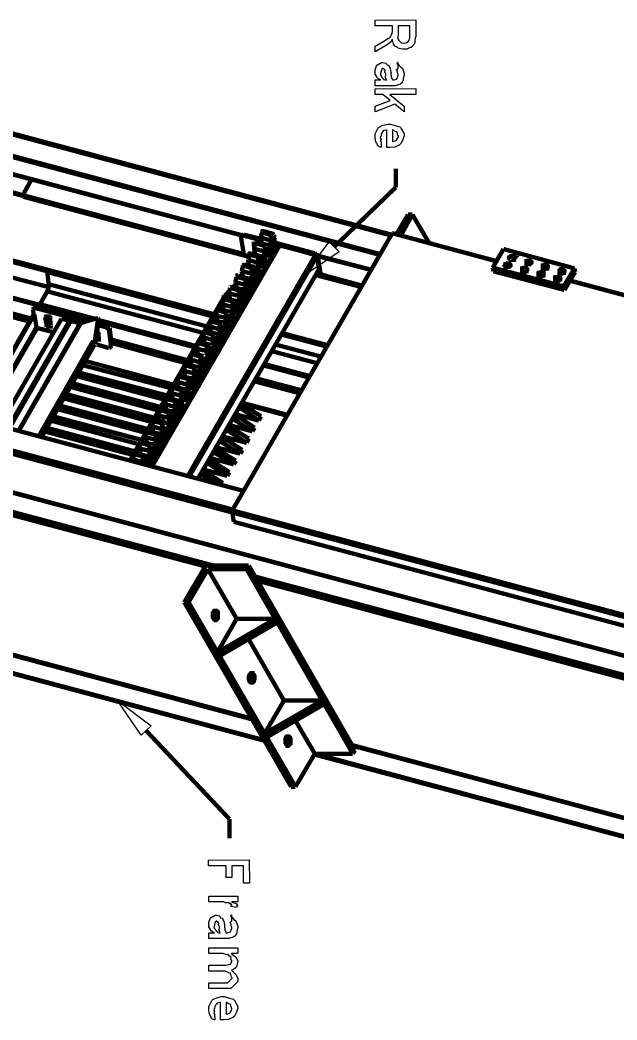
# Model space of a CAD drawing. Extents: x 0.1 to 11.6, y 0.3 to 16.2.
# Drawn here: x 3.047 to 4.434, y 6.153 to 8.475 of the extents above; entities that cross this region are included whole.
import ezdxf

# ---------------------------------------------------------------- set-up
doc = ezdxf.new("R2010")
doc.units = 0
doc.header["$MEASUREMENT"] = 0

msp = doc.modelspace()

# ---------------------------------------------------------------- linework, layer by layer
at = {"color": 0}
for points in [[(3.87164, 8.47478), (3.96604, 8.47499), (3.96604, 8.43636), (3.96511, 8.43429), (3.96408, 8.42654), (3.96386, 8.42106), (3.96343, 8.42008), (3.96229, 8.419), (3.95518, 8.41151), (3.9541, 8.41097), (3.95199, 8.41), (3.94536, 8.40761), (3.94081, 8.4075), (3.93935, 8.4075), (3.93653, 8.40728), (3.92796, 8.40847), (3.92253, 8.412), (3.92133, 8.41292), (3.91943, 8.41319), (3.91439, 8.41906), (3.91233, 8.42817), (3.912, 8.43007), (3.91097, 8.42893), (3.90836, 8.42503), (3.9081, 8.42383), (3.90788, 8.42356), (3.90642, 8.42242), (3.89735, 8.41542), (3.89615, 8.41465), (3.87185, 8.40076), (3.87185, 8.41401), (3.89031, 8.42486), (3.89117, 8.42513), (3.90153, 8.43197), (3.90224, 8.43246), (3.9024, 8.43229), (3.9056, 8.43371), (3.90821, 8.43767), (3.90853, 8.4381), (3.90853, 8.4381), (3.90918, 8.43983), (3.9114, 8.44249), (3.91157, 8.44288), (3.91146, 8.44282), (3.91032, 8.44401), (3.912, 8.44775), (3.912, 8.44894), (3.912, 8.46132), (3.87164, 8.46132), (3.87164, 8.47478)], [(3.92546, 8.46132), (3.92546, 8.43832), (3.92458, 8.4369), (3.92432, 8.43132), (3.92686, 8.42822), (3.92719, 8.42768), (3.92746, 8.42637), (3.93164, 8.42296), (3.93218, 8.42269), (3.93229, 8.4221), (3.93756, 8.42096), (3.93935, 8.42096), (3.93935, 8.42096), (3.94319, 8.42165), (3.94829, 8.42404), (3.94889, 8.42464), (3.94883, 8.42475), (3.95063, 8.4285), (3.95258, 8.43408), (3.95258, 8.43593), (3.95258, 8.46153), (3.92546, 8.46132)], [(3.88525, 8.33589), (3.88308, 8.33637), (3.87722, 8.34006), (3.87532, 8.34435), (3.87483, 8.34521), (3.87424, 8.34521), (3.87218, 8.34924), (3.87181, 8.35454), (3.87181, 8.35628), (3.87181, 8.35997), (3.87592, 8.37017), (3.87679, 8.37104), (3.87717, 8.37115), (3.88644, 8.37625), (3.8896, 8.37625), (3.88997, 8.37625), (3.89697, 8.37463), (3.89762, 8.37429), (3.8974, 8.37358), (3.89958, 8.37056), (3.90332, 8.36985), (3.90369, 8.36931), (3.90369, 8.36817), (3.90696, 8.36279), (3.90717, 8.36214), (3.90663, 8.36165), (3.90853, 8.35422), (3.90869, 8.35325), (3.90815, 8.35086), (3.90913, 8.34244), (3.91183, 8.33686), (3.91217, 8.33589), (3.91217, 8.33589), (3.91396, 8.33589), (3.91456, 8.33589), (3.91536, 8.33578), (3.92215, 8.33789), (3.92258, 8.33826), (3.92231, 8.33854), (3.92562, 8.34619), (3.92562, 8.34868), (3.92458, 8.34972), (3.92307, 8.35775), (3.92258, 8.35824), (3.92225, 8.35818), (3.92074, 8.35964), (3.92464, 8.36257), (3.92562, 8.36279), (3.92562, 8.37625), (3.92475, 8.37614), (3.92236, 8.37429), (3.92617, 8.37201), (3.92714, 8.37147), (3.92697, 8.37028), (3.93056, 8.36621), (3.93549, 8.36296), (3.93604, 8.36193), (3.93582, 8.36094), (3.93929, 8.35081), (3.93929, 8.34739), (3.93842, 8.34526), (3.93707, 8.33826), (3.9369, 8.33479), (3.93647, 8.33393), (3.93549, 8.33236), (3.93229, 8.32775), (3.93033, 8.32671), (3.92974, 8.32633), (3.92887, 8.32542), (3.92074, 8.32303), (3.91976, 8.32286), (3.91862, 8.32254), (3.91276, 8.32221), (3.91086, 8.32221), (3.90001, 8.32221), (3.89811, 8.32204), (3.88683, 8.32221), (3.88308, 8.32221), (3.88113, 8.32204), (3.87429, 8.32221), (3.87201, 8.32221), (3.87181, 8.33589), (3.87272, 8.33578), (3.88211, 8.33589), (3.88525, 8.33589)], [(3.89871, 8.33589), (3.89757, 8.33649), (3.89594, 8.34169), (3.89686, 8.34879), (3.89675, 8.35042), (3.89589, 8.35101), (3.89469, 8.35476), (3.89556, 8.35769), (3.89546, 8.35801), (3.89513, 8.35786), (3.89339, 8.35878), (3.89372, 8.36128), (3.8935, 8.36149), (3.89312, 8.36111), (3.89111, 8.36085), (3.89079, 8.36279), (3.89068, 8.36279), (3.88986, 8.36274), (3.88704, 8.36063), (3.88678, 8.36019), (3.88639, 8.35878), (3.88525, 8.35385), (3.88525, 8.35215), (3.88444, 8.35135), (3.884, 8.34694), (3.88688, 8.34392), (3.88721, 8.34326), (3.88743, 8.34185), (3.89117, 8.33751), (3.89154, 8.33718), (3.89154, 8.33718), (3.89546, 8.33589), (3.89675, 8.33589), (3.89871, 8.33589)], [(3.8719, 8.31549), (3.96631, 8.31569), (3.96631, 8.30225), (3.90576, 8.30203), (3.9394, 8.27513), (3.9394, 8.26189), (3.91769, 8.27924), (3.8719, 8.26167), (3.8719, 8.2749), (3.90642, 8.28814), (3.88971, 8.30203), (3.8719, 8.30203), (3.8719, 8.31549)], [(3.88547, 8.19282), (3.88569, 8.17958), (3.88379, 8.17974), (3.87831, 8.18278), (3.87631, 8.18761), (3.87571, 8.18869), (3.87478, 8.18886), (3.87244, 8.19472), (3.87201, 8.20275), (3.87201, 8.2054), (3.87201, 8.2105), (3.87924, 8.22456), (3.88069, 8.22581), (3.88146, 8.22646), (3.89008, 8.23047), (3.90126, 8.23318), (3.905, 8.23318), (3.90728, 8.23318), (3.92887, 8.22706), (3.93039, 8.22581), (3.93164, 8.22396), (3.93951, 8.21056), (3.93951, 8.20606), (3.93847, 8.20404), (3.93554, 8.19526), (3.93137, 8.18804), (3.92974, 8.18674), (3.9279, 8.18468), (3.91769, 8.17985), (3.90619, 8.17914), (3.9024, 8.17914), (3.90196, 8.17899), (3.89985, 8.17914), (3.89914, 8.17914), (3.89893, 8.21972), (3.89703, 8.21961), (3.8915, 8.21838), (3.88949, 8.21604), (3.88894, 8.21539), (3.88813, 8.21397), (3.8859, 8.20958), (3.88547, 8.20649), (3.88547, 8.2054), (3.88465, 8.20486), (3.88374, 8.20122), (3.88547, 8.19868), (3.88547, 8.19781), (3.88476, 8.19715), (3.88374, 8.19412), (3.88547, 8.19314), (3.88547, 8.19282)], [(3.91238, 8.21972), (3.91238, 8.19282), (3.91238, 8.19282), (3.9159, 8.19362), (3.92074, 8.19542), (3.92128, 8.19586), (3.92139, 8.19612), (3.92583, 8.20361), (3.92583, 8.20606), (3.92481, 8.20692), (3.92275, 8.21496), (3.92215, 8.2156), (3.9209, 8.21539), (3.91678, 8.21718), (3.91336, 8.21967), (3.91238, 8.21972)], [(3.78836, 7.93668), (3.70665, 7.88167), (3.76497, 7.96001), (3.78836, 7.93668)], [(3.32835, 6.815), (3.27333, 6.89501), (3.35167, 6.83664), (3.32835, 6.815)], [(3.48497, 6.52479), (3.57937, 6.52501), (3.57958, 6.47097), (3.56614, 6.47097), (3.56592, 6.51156), (3.53879, 6.51133), (3.53879, 6.48443), (3.52533, 6.48443), (3.52533, 6.51133), (3.48497, 6.51133), (3.48497, 6.52479)], [(3.48508, 6.44114), (3.55257, 6.44135), (3.55257, 6.4279), (3.5389, 6.42768), (3.53922, 6.42725), (3.54932, 6.42426), (3.54975, 6.42399), (3.54958, 6.42339), (3.55067, 6.42101), (3.55257, 6.42068), (3.55257, 6.42051), (3.55181, 6.41971), (3.55035, 6.41644), (3.55003, 6.41476), (3.54975, 6.41444), (3.53651, 6.41683), (3.53651, 6.41683), (3.5389, 6.41992), (3.5389, 6.42096), (3.53847, 6.42085), (3.53678, 6.42165), (3.537, 6.42404), (3.53674, 6.42421), (3.53603, 6.42383), (3.53304, 6.42421), (3.53162, 6.42649), (3.53108, 6.4266), (3.52983, 6.42578), (3.52436, 6.42572), (3.51981, 6.42768), (3.51828, 6.42768), (3.48508, 6.42768), (3.48508, 6.44114)], [(3.49858, 6.35622), (3.49642, 6.35672), (3.49056, 6.3604), (3.48867, 6.36469), (3.48817, 6.36556), (3.48757, 6.36556), (3.48551, 6.36957), (3.48514, 6.37489), (3.48514, 6.37663), (3.48514, 6.38032), (3.48926, 6.39051), (3.49013, 6.39139), (3.4905, 6.3915), (3.49978, 6.3966), (3.50293, 6.3966), (3.50331, 6.3966), (3.51031, 6.39497), (3.51096, 6.39464), (3.51074, 6.39393), (3.51292, 6.3909), (3.51665, 6.39019), (3.51704, 6.38965), (3.51704, 6.38851), (3.52029, 6.38314), (3.52051, 6.38249), (3.51996, 6.382), (3.52186, 6.37457), (3.52203, 6.37358), (3.52149, 6.37121), (3.52246, 6.36279), (3.52518, 6.35721), (3.5255, 6.35622), (3.5255, 6.35622), (3.52729, 6.35622), (3.52789, 6.35622), (3.52869, 6.35612), (3.53549, 6.35824), (3.53592, 6.35861), (3.53564, 6.35889), (3.53896, 6.36654), (3.53896, 6.36903), (3.53792, 6.37007), (3.5364, 6.3781), (3.53592, 6.37858), (3.53558, 6.37853), (3.53407, 6.37999), (3.53797, 6.38292), (3.53896, 6.38314), (3.53896, 6.3966), (3.53808, 6.39649), (3.53569, 6.39464), (3.5395, 6.39236), (3.54047, 6.39182), (3.54031, 6.39063), (3.54389, 6.38656), (3.54883, 6.38331), (3.54937, 6.38226), (3.54915, 6.38129), (3.55263, 6.37115), (3.55263, 6.36774), (3.55176, 6.36561), (3.5504, 6.35861), (3.55024, 6.35514), (3.54981, 6.35428), (3.54883, 6.35271), (3.54563, 6.3481), (3.54368, 6.34706), (3.54308, 6.34668), (3.54221, 6.34576), (3.53407, 6.34337), (3.5331, 6.34321), (3.53196, 6.34289), (3.5261, 6.34256), (3.52419, 6.34256), (3.51335, 6.34256), (3.51144, 6.34239), (3.50017, 6.34256), (3.49642, 6.34256), (3.49447, 6.34239), (3.48762, 6.34256), (3.48535, 6.34256), (3.48514, 6.35622), (3.48606, 6.35612), (3.49544, 6.35622), (3.49858, 6.35622)], [(3.51204, 6.35622), (3.5109, 6.35682), (3.50928, 6.36203), (3.51019, 6.36914), (3.5101, 6.37076), (3.50922, 6.37136), (3.50803, 6.37511), (3.5089, 6.37804), (3.50879, 6.37836), (3.50846, 6.37819), (3.50672, 6.37913), (3.50706, 6.38162), (3.50683, 6.38183), (3.50646, 6.38146), (3.50444, 6.38118), (3.50412, 6.38314), (3.50401, 6.38314), (3.50319, 6.38308), (3.50037, 6.38097), (3.50011, 6.38053), (3.49972, 6.37913), (3.49858, 6.37418), (3.49858, 6.3725), (3.49778, 6.37169), (3.49735, 6.36729), (3.50022, 6.36426), (3.50054, 6.36361), (3.50076, 6.36219), (3.5045, 6.35786), (3.50489, 6.35753), (3.50489, 6.35753), (3.50879, 6.35622), (3.5101, 6.35622), (3.51204, 6.35622)], [(3.48525, 6.32101), (3.55274, 6.32124), (3.55274, 6.30778), (3.53819, 6.30757), (3.53831, 6.30697), (3.54796, 6.30035), (3.54861, 6.29953), (3.54861, 6.29818), (3.55274, 6.29058), (3.55274, 6.28803), (3.55181, 6.28624), (3.55024, 6.28022), (3.54947, 6.27669), (3.54883, 6.27588), (3.54764, 6.27436), (3.54308, 6.27051), (3.53896, 6.26947), (3.53776, 6.26915), (3.53939, 6.26747), (3.54779, 6.25939), (3.55296, 6.25092), (3.55294, 6.2481), (3.55294, 6.24311), (3.53668, 6.22661), (3.53082, 6.22661), (3.48546, 6.22661), (3.48546, 6.24007), (3.52431, 6.24007), (3.52865, 6.24007), (3.53928, 6.25092), (3.53928, 6.25157), (3.53825, 6.25267), (3.53564, 6.26193), (3.53494, 6.26264), (3.53358, 6.26243), (3.52843, 6.26449), (3.52306, 6.26699), (3.52126, 6.26699), (3.48546, 6.26699), (3.48525, 6.28065), (3.52518, 6.28065), (3.52528, 6.28054), (3.535, 6.28282), (3.5356, 6.28326), (3.53543, 6.28336), (3.53907, 6.28982), (3.53907, 6.29194), (3.53879, 6.29189), (3.53689, 6.2946), (3.53706, 6.29953), (3.53668, 6.30018), (3.53564, 6.30024), (3.53267, 6.30268), (3.53071, 6.30556), (3.52994, 6.30583), (3.52903, 6.30512), (3.52419, 6.30556), (3.51887, 6.30757), (3.51714, 6.30757), (3.48524, 6.30757), (3.48525, 6.32101)], [(3.49886, 6.16732), (3.49908, 6.15408), (3.49718, 6.15425), (3.49169, 6.15728), (3.48969, 6.16211), (3.4891, 6.16319), (3.48817, 6.16336), (3.48583, 6.16922), (3.4854, 6.17725), (3.4854, 6.1799), (3.4854, 6.185), (3.49262, 6.19906), (3.49408, 6.20031), (3.49485, 6.20096), (3.50347, 6.20497), (3.51465, 6.20768), (3.51839, 6.20768), (3.52067, 6.20768), (3.54226, 6.20156), (3.54378, 6.20031), (3.54503, 6.19846), (3.5529, 6.18506), (3.5529, 6.18056), (3.55186, 6.17854), (3.54893, 6.16976), (3.54476, 6.16254), (3.54312, 6.16124), (3.54129, 6.15918), (3.53108, 6.15435), (3.51958, 6.15365), (3.51579, 6.15365), (3.51535, 6.15349), (3.51324, 6.15365), (3.51253, 6.15365), (3.51232, 6.19422), (3.51042, 6.19412), (3.50489, 6.19287), (3.50288, 6.19054), (3.50233, 6.18989), (3.50151, 6.18847), (3.49929, 6.18408), (3.49886, 6.18099), (3.49886, 6.1799), (3.49804, 6.17936), (3.49713, 6.17572), (3.49886, 6.17318), (3.49886, 6.17231), (3.49815, 6.17165), (3.49713, 6.16862), (3.49886, 6.16764), (3.49886, 6.16732)], [(3.52576, 6.19422), (3.52576, 6.16732), (3.52576, 6.16732), (3.52929, 6.16814), (3.53413, 6.16992), (3.53467, 6.17036), (3.53478, 6.17063), (3.53922, 6.17811), (3.53922, 6.18056), (3.53819, 6.18143), (3.53614, 6.18946), (3.53554, 6.19011), (3.53429, 6.18989), (3.53017, 6.19168), (3.52675, 6.19418), (3.52576, 6.19422)]]:
    msp.add_lwpolyline(points, close=True, dxfattribs=at)
at = {"color": 0, "const_width": 0.01}
for points in [[(2.37001, 8.38499), (3.90831, 7.97499)], [(3.91, 7.97667), (2.37332, 8.38667)], [(2.34668, 8.34169), (3.88336, 7.93164)], [(2.34668, 8.33832), (3.88167, 7.93001)], [(2.43164, 8.27669), (3.56332, 7.97499)], [(2.43332, 8.27501), (3.56168, 7.97499)], [(3.91997, 8.08664), (3.91997, 8.12999)], [(2.87668, 8.11664), (3.05333, 8.06836)], [(3.05333, 8.06668), (2.87668, 8.11333)], [(3.07335, 8.10499), (3.05333, 8.06836)], [(3.77669, 7.94835), (3.91997, 8.08664)], [(3.05333, 8.06836), (3.56668, 7.93164)], [(3.05333, 8.06836), (3.05333, 8.065)], [(3.05333, 8.06836), (3.05333, 8.06668)], [(3.05333, 8.065), (3.57335, 7.92665)], [(3.92165, 7.97835), (3.94835, 8.02333)], [(3.95833, 8.02333), (3.93164, 7.97499)], [(3.94835, 8.02333), (3.95833, 8.02333)], [(3.99669, 7.95833), (3.95833, 8.02333)], [(3.61003, 7.98167), (3.60667, 7.97499), (3.60667, 7.97)], [(3.61003, 7.98167), (3.61003, 7.98335), (3.61165, 7.98335), (3.61165, 7.98503), (3.61333, 7.98503)], [(3.61003, 7.98167), (3.63167, 7.97499)], [(3.63499, 7.97835), (3.61333, 7.98503)], [(3.91168, 7.97999), (3.53999, 7.33664)], [(3.565, 7.97499), (3.56, 7.97168)], [(3.56, 7.97168), (3.56168, 7.97499)], [(3.56668, 7.93164), (3.56, 7.97168)], [(3.56168, 7.97499), (3.56668, 7.97667)], [(3.56668, 7.97667), (3.565, 7.97499)], [(3.565, 7.97499), (3.60835, 7.96332)], [(3.56668, 7.97667), (3.60667, 7.96669)], [(3.595, 7.95665), (3.59668, 7.95833), (3.59831, 7.95833)], [(3.62001, 7.95335), (3.59831, 7.95833)], [(3.62831, 7.96332), (3.60667, 7.97)], [(3.60667, 7.97), (3.60835, 7.95503)], [(3.63167, 7.97499), (3.62999, 7.97), (3.62831, 7.96332)], [(3.62831, 7.96332), (3.63336, 7.93668)], [(3.63667, 7.97667), (3.63499, 7.97835), (3.63336, 7.97835), (3.63167, 7.97667), (3.63167, 7.97499)], [(3.63997, 7.94997), (3.63667, 7.97667)], [(3.63835, 7.95833), (3.64665, 7.95503)], [(3.63835, 7.95833), (3.73167, 7.93332)], [(4.155, 7.91499), (3.91168, 7.97999)], [(3.91168, 7.97999), (3.91336, 7.97999)], [(3.91168, 7.97999), (4.15332, 7.91499)], [(2.935, 7.94168), (3.11165, 7.89501)], [(2.935, 7.93832), (3.11003, 7.89165)], [(3.64833, 7.95167), (3.35167, 7.43832)], [(3.35335, 7.43832), (3.65001, 7.95167)], [(3.59, 7.95335), (3.59, 7.95503), (3.59169, 7.95503), (3.59332, 7.95503), (3.595, 7.95503)], [(3.59, 7.95503), (3.59169, 7.94835)], [(3.59, 7.95335), (3.59, 7.95503)], [(3.59, 7.95335), (3.59169, 7.93668)], [(3.595, 7.95665), (3.59169, 7.94997), (3.59169, 7.94336)], [(3.61333, 7.93832), (3.59169, 7.94336)], [(3.59169, 7.94336), (3.59332, 7.93001)], [(3.59169, 7.93668), (3.59332, 7.93832)], [(3.59169, 7.93668), (3.59332, 7.93332)], [(3.595, 7.95665), (3.61664, 7.94997)], [(3.61664, 7.94997), (3.61501, 7.94336), (3.61333, 7.93832)], [(3.61333, 7.93832), (3.61833, 7.91)], [(3.62169, 7.94997), (3.62169, 7.95167), (3.62001, 7.95167), (3.62001, 7.95335), (3.61833, 7.95335), (3.61833, 7.95167), (3.61664, 7.95167), (3.61664, 7.94997)], [(3.625, 7.92333), (3.62169, 7.94997)], [(3.62332, 7.93832), (3.63336, 7.93668)], [(3.625, 7.92333), (3.62668, 7.92165), (3.62831, 7.92165), (3.62999, 7.92333), (3.63167, 7.92503), (3.63167, 7.92665), (3.63167, 7.93001), (3.63336, 7.93164), (3.63336, 7.93332), (3.63336, 7.935), (3.63336, 7.93668)], [(3.63997, 7.94997), (3.63997, 7.94835), (3.64165, 7.94667), (3.64333, 7.94667), (3.64501, 7.94835), (3.64501, 7.94997), (3.64665, 7.95167), (3.64665, 7.95335), (3.64665, 7.95503)], [(3.64833, 7.95167), (3.64665, 7.95503)], [(3.64833, 7.95335), (3.72999, 7.93001)], [(3.65001, 7.95167), (3.64833, 7.95167)], [(3.73335, 7.93001), (3.65001, 7.95167)], [(4.16997, 7.94336), (4.14501, 7.90001)], [(4.33501, 7.89833), (4.16997, 7.94336)], [(3.43668, 7.41667), (3.73335, 7.93001)], [(3.44, 7.41499), (3.73665, 7.92665)], [(3.56668, 7.93164), (3.57335, 7.92665)], [(3.57335, 7.92665), (3.57835, 7.92503)], [(3.58003, 7.93001), (3.57835, 7.92333), (3.57667, 7.91835)], [(3.59831, 7.91168), (3.57667, 7.91835)], [(3.57667, 7.91835), (3.57835, 7.905)], [(3.58003, 7.93001), (3.58003, 7.93164), (3.58165, 7.93164), (3.58165, 7.93332), (3.58333, 7.93332)], [(3.58003, 7.93001), (3.60167, 7.92503)], [(3.60499, 7.92665), (3.58333, 7.93332)], [(3.60167, 7.92503), (3.59999, 7.91835), (3.59831, 7.91168)], [(3.59831, 7.91168), (3.60335, 7.88499)], [(3.60667, 7.92503), (3.60667, 7.92665), (3.60499, 7.92665), (3.60335, 7.92665), (3.60335, 7.92503), (3.60167, 7.92503)], [(3.61003, 7.89833), (3.60667, 7.92503)], [(3.60835, 7.91336), (3.61833, 7.91)], [(3.72999, 7.93001), (3.73167, 7.93332)], [(3.73167, 7.93332), (3.73833, 7.92833)], [(3.73665, 7.92665), (3.73503, 7.92833), (3.73335, 7.93001)], [(3.73833, 7.92833), (3.73665, 7.92503)], [(3.73665, 7.92833), (3.86333, 7.89501)], [(3.74164, 7.89665), (3.73665, 7.92665)], [(3.74333, 7.88499), (3.73665, 7.92503)], [(3.74501, 7.88667), (3.73833, 7.92833)], [(3.73833, 7.92665), (3.86165, 7.89501)], [(4.19336, 7.91835), (4.18832, 7.91835)], [(3.11333, 7.85499), (2.94, 7.90001)], [(3.11165, 7.89501), (3.11003, 7.88997)], [(3.11003, 7.89165), (3.11165, 7.89501)], [(3.11003, 7.88997), (3.49501, 7.78668)], [(3.11003, 7.88997), (3.11333, 7.86165)], [(3.11165, 7.89501), (3.49832, 7.79167)], [(3.46001, 7.41), (3.74164, 7.89665)], [(3.565, 7.905), (3.56332, 7.89833), (3.56168, 7.89165)], [(3.58501, 7.88667), (3.56168, 7.89165)], [(3.56168, 7.89165), (3.565, 7.87831)], [(3.565, 7.905), (3.56668, 7.90668), (3.56836, 7.90668)], [(3.565, 7.905), (3.58664, 7.89833)], [(3.59, 7.90169), (3.56836, 7.90668)], [(3.58664, 7.89833), (3.58501, 7.89333), (3.58501, 7.88667)], [(3.59169, 7.89833), (3.59169, 7.90001), (3.59, 7.90169), (3.58832, 7.90001), (3.58664, 7.89833)], [(3.59668, 7.87169), (3.59169, 7.89833)], [(3.61003, 7.89833), (3.61165, 7.89665), (3.61165, 7.89501), (3.61333, 7.89501), (3.61333, 7.89665), (3.61501, 7.89665), (3.61501, 7.89833), (3.61664, 7.90001), (3.61664, 7.90169), (3.61833, 7.90332), (3.61833, 7.905), (3.61833, 7.90668), (3.61833, 7.90831), (3.61833, 7.91)], [(4.14501, 7.90001), (4.14665, 7.89165)], [(4.14501, 7.90001), (4.31, 7.85667)], [(4.14665, 7.89165), (4.31168, 7.84831)], [(4.18332, 7.90169), (4.17833, 7.90169)], [(4.22168, 7.89165), (4.21669, 7.88997)], [(4.23167, 7.90831), (4.22667, 7.90831)], [(4.27001, 7.89833), (4.26497, 7.89833)], [(4.30832, 7.88835), (4.30333, 7.88667)], [(4.31, 7.85667), (4.33501, 7.89833)], [(4.31168, 7.84831), (4.33664, 7.88997)], [(4.33501, 7.89833), (4.33664, 7.88997)], [(3.55003, 7.87831), (3.54833, 7.87332), (3.54665, 7.86664)], [(3.56999, 7.86003), (3.54665, 7.86664)], [(3.54665, 7.86664), (3.55003, 7.85335)], [(3.55003, 7.87831), (3.55165, 7.87999), (3.55165, 7.88167), (3.55333, 7.88167)], [(3.55003, 7.87831), (3.57167, 7.87332)], [(3.57497, 7.875), (3.55333, 7.88167)], [(3.56332, 7.87831), (3.565, 7.87999)], [(3.57167, 7.87332), (3.56999, 7.86664), (3.56999, 7.86003)], [(3.57667, 7.87332), (3.57667, 7.875), (3.57497, 7.875), (3.57335, 7.875), (3.57335, 7.87332), (3.57167, 7.87332)], [(3.58165, 7.84668), (3.57667, 7.87332)], [(3.58501, 7.88667), (3.58832, 7.85835)], [(3.59332, 7.88667), (3.60335, 7.88499)], [(3.59668, 7.87169), (3.59668, 7.87001), (3.59831, 7.87001), (3.59999, 7.87169), (3.60167, 7.87332), (3.60167, 7.875), (3.60335, 7.87831), (3.60335, 7.87999), (3.60335, 7.88167), (3.60335, 7.88336), (3.60335, 7.88499)], [(3.73335, 7.88336), (3.73833, 7.88167)], [(3.73833, 7.88167), (3.74333, 7.88499)], [(3.73833, 7.88167), (3.84, 7.85499)], [(3.74333, 7.88499), (3.74501, 7.88667)], [(3.74333, 7.88499), (3.84169, 7.85835)], [(4.25999, 7.88167), (4.25499, 7.87999)], [(4.29833, 7.87169), (4.29335, 7.87001)], [(4.32335, 7.87001), (4.89165, 7.71832)], [(4.89165, 7.71832), (4.32497, 7.87001)], [(2.80501, 7.845), (3.06836, 7.77501)], [(2.91667, 7.86003), (3.09332, 7.81332)], [(3.09332, 7.81168), (2.91667, 7.85835)], [(3.11003, 7.845), (3.09332, 7.815)], [(3.11003, 7.845), (3.11333, 7.85335), (3.11333, 7.86165)], [(3.47331, 7.74832), (3.11003, 7.845)], [(3.11333, 7.86165), (3.48167, 7.76335)], [(3.52165, 7.83333), (3.53168, 7.845)], [(3.535, 7.85335), (3.53331, 7.84668), (3.53168, 7.84)], [(3.535, 7.85335), (3.53668, 7.85335), (3.53668, 7.85499), (3.53836, 7.85499)], [(3.535, 7.85335), (3.55664, 7.84668)], [(3.56, 7.84999), (3.53836, 7.85499)], [(3.54167, 7.85499), (3.54833, 7.86165)], [(3.55664, 7.84668), (3.55501, 7.84169), (3.55501, 7.83501)], [(3.56168, 7.84668), (3.56168, 7.84831), (3.56168, 7.84999), (3.56, 7.84999), (3.55832, 7.84831), (3.55664, 7.84668)], [(3.56668, 7.81999), (3.56168, 7.84668)], [(3.56999, 7.86003), (3.57335, 7.83333)], [(3.57835, 7.86165), (3.58832, 7.85835)], [(3.58165, 7.84668), (3.58165, 7.845), (3.58165, 7.84332), (3.58333, 7.84332), (3.58333, 7.845), (3.58501, 7.845), (3.58501, 7.84668), (3.58664, 7.84831), (3.58664, 7.84999), (3.58832, 7.85167), (3.58832, 7.85335), (3.58832, 7.85667), (3.58832, 7.85835)], [(4.31, 7.85667), (4.31168, 7.84831)], [(2.875, 7.83501), (3.07335, 7.78168)], [(3.52165, 7.83333), (3.30165, 7.45167)], [(3.52001, 7.83003), (3.30165, 7.45167)], [(3.52001, 7.82667), (3.51833, 7.82167), (3.51833, 7.815)], [(3.52165, 7.83333), (3.52165, 7.83165), (3.52001, 7.83165), (3.52001, 7.83003)], [(3.52001, 7.82667), (3.52165, 7.82835), (3.52165, 7.83003), (3.52333, 7.83003)], [(3.52001, 7.82667), (3.54167, 7.82167)], [(3.54497, 7.82335), (3.52333, 7.83003)], [(3.55501, 7.83501), (3.53168, 7.84)], [(3.53168, 7.84), (3.535, 7.82667)], [(3.54167, 7.82167), (3.53999, 7.815), (3.53999, 7.80832)], [(3.54665, 7.82167), (3.54665, 7.82335), (3.54497, 7.82335), (3.54335, 7.82335), (3.54167, 7.82167)], [(3.55165, 7.79497), (3.54665, 7.82167)], [(3.55501, 7.83501), (3.55832, 7.80832)], [(3.56332, 7.83664), (3.57335, 7.83333)], [(3.56668, 7.81999), (3.56668, 7.81836), (3.56836, 7.81836), (3.56999, 7.81999), (3.56999, 7.82167), (3.57167, 7.82167), (3.57167, 7.82497), (3.57335, 7.82667), (3.57335, 7.82835), (3.57335, 7.83003), (3.57335, 7.83165), (3.57335, 7.83333)], [(3.08165, 7.80664), (3.07667, 7.80333)], [(3.07667, 7.80333), (3.07835, 7.80664)], [(3.07667, 7.80333), (3.07835, 7.79167)], [(3.07835, 7.80664), (3.08333, 7.80832)], [(3.08333, 7.80832), (3.08165, 7.80664)], [(3.19997, 7.77501), (3.08165, 7.80664)], [(3.20503, 7.77669), (3.08333, 7.80832)], [(3.09332, 7.815), (3.22, 7.78168)], [(3.09332, 7.815), (3.09332, 7.81168)], [(3.09332, 7.81332), (3.09332, 7.81168)], [(3.09332, 7.81168), (3.21332, 7.77832)], [(3.50499, 7.80165), (3.50331, 7.79497), (3.50331, 7.78836)], [(3.50499, 7.80165), (3.50667, 7.80333), (3.50836, 7.80333), (3.50836, 7.80501)], [(3.50499, 7.80165), (3.52832, 7.79497)], [(3.53, 7.79833), (3.50836, 7.80501)], [(3.53999, 7.80832), (3.51833, 7.815)], [(3.51833, 7.815), (3.52001, 7.80165)], [(3.53168, 7.79665), (3.53168, 7.79833), (3.53, 7.79833), (3.52832, 7.79833), (3.52832, 7.79665), (3.52832, 7.79497)], [(3.53668, 7.76833), (3.53168, 7.79665)], [(3.53999, 7.80832), (3.54335, 7.78168)], [(3.54833, 7.81), (3.55832, 7.80832)], [(3.55165, 7.79497), (3.55165, 7.79335), (3.55333, 7.79167), (3.55501, 7.79335), (3.55664, 7.79497), (3.55664, 7.79665), (3.55664, 7.79833), (3.55832, 7.80003), (3.55832, 7.80165), (3.55832, 7.80501), (3.55832, 7.80664), (3.55832, 7.80832)], [(2.02832, 7.79167), (3.56668, 7.38167)], [(2.93832, 7.54833), (3.07835, 7.79167)], [(2.94, 7.54833), (3.08003, 7.79167)], [(3, 7.53331), (3.14333, 7.78168)], [(3.01833, 7.52669), (3.16168, 7.77669)], [(3.02165, 7.52669), (3.16499, 7.77669)], [(3.07835, 7.79167), (3.08003, 7.79167)], [(3.08003, 7.79167), (3.08501, 7.76167)], [(3.11664, 7.78168), (3.11664, 7.78331), (3.11501, 7.78331), (3.11333, 7.785), (3.11333, 7.78668), (3.11165, 7.78668), (3.11003, 7.78668), (3.10835, 7.78668), (3.10667, 7.78668), (3.10499, 7.785)], [(3.10499, 7.785), (3.10667, 7.78668)], [(3.10835, 7.76833), (3.10499, 7.785)], [(3.11003, 7.77165), (3.10667, 7.78668)], [(3.11003, 7.77333), (3.11833, 7.77001)], [(3.11833, 7.76497), (3.11664, 7.78168)], [(3.16168, 7.77669), (3.14333, 7.78168)], [(3.16499, 7.77501), (3.16168, 7.77669)], [(3.16499, 7.77669), (3.18668, 7.77001)], [(3.18832, 7.77165), (3.22835, 7.78331)], [(3.22, 7.72667), (3.22835, 7.78331)], [(3.22168, 7.72331), (3.22999, 7.78168)], [(3.22999, 7.78168), (3.22835, 7.78331)], [(3.22835, 7.77501), (3.45335, 7.715)], [(3.22999, 7.77832), (3.45503, 7.71832)], [(3.49001, 7.77501), (3.48833, 7.77001), (3.48833, 7.76335)], [(3.49001, 7.77501), (3.49164, 7.77669), (3.49164, 7.77832), (3.49333, 7.77832)], [(3.49001, 7.77501), (3.51335, 7.77001)], [(3.51665, 7.77333), (3.49333, 7.77832)], [(3.52501, 7.78331), (3.50331, 7.78836)], [(3.50331, 7.78836), (3.50499, 7.77501)], [(3.51665, 7.77001), (3.51665, 7.77165), (3.51665, 7.77333), (3.51497, 7.77333), (3.51497, 7.77165), (3.51335, 7.77165), (3.51335, 7.77001)], [(3.52832, 7.79497), (3.52501, 7.78999), (3.52501, 7.78331)], [(3.52501, 7.78331), (3.52832, 7.75667)], [(3.53331, 7.785), (3.54335, 7.78168)], [(3.53668, 7.76833), (3.53668, 7.76665), (3.53836, 7.76665), (3.53999, 7.76665), (3.53999, 7.76833), (3.54167, 7.77001), (3.54167, 7.77165), (3.54335, 7.77333), (3.54335, 7.77501), (3.54335, 7.77669), (3.54335, 7.77832), (3.54335, 7.78), (3.54335, 7.78168)], [(2.00331, 7.75), (3.54167, 7.33832)], [(2.96001, 7.54335), (3.08501, 7.76167)], [(2.96164, 7.54335), (3.08664, 7.75999)], [(3.18668, 7.77165), (3.04335, 7.52165)], [(3.18832, 7.77165), (3.04335, 7.52001)], [(3.08501, 7.76167), (3.08501, 7.75999), (3.08664, 7.75999)], [(3.08501, 7.76167), (3.08664, 7.75999)], [(3.08664, 7.75999), (3.125, 7.75)], [(3.10835, 7.76833), (3.11003, 7.77165)], [(3.10835, 7.76833), (3.10835, 7.76665), (3.11003, 7.76665), (3.11003, 7.76497), (3.11165, 7.76335), (3.11333, 7.76335), (3.11501, 7.76335), (3.11664, 7.76335), (3.11833, 7.76335), (3.11833, 7.76497)], [(3.11003, 7.77165), (3.11333, 7.76665), (3.11833, 7.76497)], [(3.18832, 7.77165), (3.18668, 7.77165)], [(3.22835, 7.75168), (3.22499, 7.75499)], [(3.24832, 7.76497), (3.22835, 7.77001)], [(3.24669, 7.76167), (3.22835, 7.76665)], [(3.22999, 7.73503), (3.22835, 7.75168)], [(3.24669, 7.76167), (3.24832, 7.76497)], [(3.25331, 7.75667), (3.24669, 7.76167)], [(3.24832, 7.76497), (3.25499, 7.75999)], [(3.25499, 7.75999), (3.25331, 7.75667)], [(3.25331, 7.75667), (3.25836, 7.71669)], [(3.25499, 7.75999), (3.25999, 7.71832)], [(3.47499, 7.75), (3.47331, 7.74333), (3.47331, 7.73833)], [(3.47499, 7.75), (3.47667, 7.75168), (3.47835, 7.75331)], [(3.47499, 7.75), (3.49832, 7.74333)], [(3.50168, 7.74669), (3.47835, 7.75331)], [(3.50999, 7.75667), (3.48833, 7.76335)], [(3.48833, 7.76335), (3.49001, 7.75)], [(3.51335, 7.77001), (3.50999, 7.76335), (3.50999, 7.75667)], [(3.50999, 7.75667), (3.51335, 7.72999)], [(3.52165, 7.74333), (3.51665, 7.77001)], [(3.51833, 7.75836), (3.52832, 7.75667)], [(3.52165, 7.74333), (3.52165, 7.74164), (3.52333, 7.74164), (3.52501, 7.74164), (3.52669, 7.74333), (3.52669, 7.74501), (3.52832, 7.74669), (3.52832, 7.74832), (3.52832, 7.75168), (3.52832, 7.75331), (3.52832, 7.75499), (3.52832, 7.75667)], [(2.00168, 7.74164), (3.53999, 7.33165)], [(3.21669, 7.72999), (3.09, 7.50836)], [(3.22, 7.72999), (3.09169, 7.50836)], [(3.22, 7.72999), (3.21669, 7.72999)], [(3.22, 7.72999), (3.22, 7.72168)], [(3.22331, 7.74164), (3.22999, 7.74001)], [(3.22331, 7.73833), (3.22667, 7.73503), (3.22999, 7.73503)], [(3.22999, 7.73503), (3.22999, 7.73335), (3.22835, 7.73335), (3.22667, 7.73335), (3.22499, 7.73335), (3.22331, 7.73335), (3.22331, 7.73503)], [(3.25836, 7.73335), (3.43668, 7.685)], [(3.46164, 7.72499), (3.46164, 7.72667), (3.46332, 7.72667), (3.465, 7.72667)], [(3.48665, 7.72168), (3.465, 7.72667)], [(3.49501, 7.73167), (3.47331, 7.73833)], [(3.47331, 7.73833), (3.47499, 7.72331)], [(3.49832, 7.74333), (3.49501, 7.73833), (3.49501, 7.73167)], [(3.49501, 7.73167), (3.5, 7.70503)], [(3.50168, 7.74501), (3.50168, 7.74669), (3.5, 7.74669), (3.49832, 7.74501), (3.49832, 7.74333)], [(3.50667, 7.71832), (3.50168, 7.74501)], [(3.50499, 7.73335), (3.51335, 7.72999)], [(3.50667, 7.71832), (3.50667, 7.71669), (3.50667, 7.715), (3.50836, 7.715), (3.50999, 7.715), (3.50999, 7.71669), (3.51167, 7.71832), (3.51167, 7.72), (3.51335, 7.72168), (3.51335, 7.72331), (3.51335, 7.72499), (3.51497, 7.72667), (3.51497, 7.72835), (3.51335, 7.72999)], [(3.65332, 7.74501), (3.75999, 7.71669)], [(3.655, 7.74832), (3.76167, 7.72)], [(3.09668, 7.50667), (3.22, 7.72168)], [(3.22, 7.72168), (3.09668, 7.50667)], [(3.22168, 7.72331), (3.22, 7.72499)], [(3.25331, 7.71332), (3.22, 7.72331)], [(3.22168, 7.72331), (3.22, 7.72331), (3.22, 7.72168)], [(3.22, 7.72168), (3.22168, 7.72168)], [(3.22, 7.72168), (3.22168, 7.72168)], [(3.22, 7.72168), (3.22168, 7.72168)], [(3.22, 7.72168), (3.22168, 7.72168)], [(3.22, 7.72168), (3.22168, 7.72168)], [(3.22, 7.72168), (3.22168, 7.72168)], [(3.25331, 7.71332), (3.25836, 7.71669)], [(3.25836, 7.71669), (3.25999, 7.71832)], [(3.25999, 7.72499), (3.43164, 7.67833)], [(3.46164, 7.72499), (3.45833, 7.71832), (3.45833, 7.71164)], [(3.47999, 7.70665), (3.45833, 7.71164)], [(3.45833, 7.71164), (3.46001, 7.69835)], [(3.46164, 7.72499), (3.48335, 7.71832)], [(3.48335, 7.71832), (3.47999, 7.71164), (3.47999, 7.70665)], [(3.47999, 7.70665), (3.48503, 7.67833)], [(3.48833, 7.71832), (3.48665, 7.72), (3.48665, 7.72168), (3.48503, 7.72168), (3.48503, 7.72), (3.48335, 7.72), (3.48335, 7.71832)], [(3.49164, 7.69168), (3.48833, 7.71832)], [(3.49001, 7.70665), (3.5, 7.70503)], [(3.49164, 7.69168), (3.49164, 7.69), (3.49333, 7.69), (3.49501, 7.69), (3.49501, 7.69168), (3.49669, 7.69168), (3.49669, 7.69336), (3.49832, 7.69499), (3.49832, 7.69667), (3.49832, 7.69997), (3.5, 7.70167), (3.5, 7.70335), (3.5, 7.70503)], [(3.73665, 7.67833), (3.62999, 7.70665)], [(3.63997, 7.72168), (3.74669, 7.69336)], [(3.40332, 7.62831), (3.19835, 7.68332)], [(3.44667, 7.69835), (3.44336, 7.69168), (3.44336, 7.68668)], [(3.465, 7.68001), (3.44336, 7.68668)], [(3.44336, 7.68668), (3.44499, 7.67333)], [(3.44667, 7.69835), (3.44667, 7.69997), (3.44835, 7.69997), (3.44835, 7.70167), (3.44997, 7.70167)], [(3.44667, 7.69835), (3.46832, 7.69336)], [(3.47168, 7.69499), (3.44997, 7.70167)], [(3.46832, 7.69336), (3.465, 7.68668), (3.465, 7.68001)], [(3.465, 7.68001), (3.47, 7.65332)], [(3.47331, 7.69336), (3.47168, 7.69336), (3.47168, 7.69499), (3.47, 7.69499), (3.46832, 7.69336)], [(3.47667, 7.66667), (3.47331, 7.69336)], [(3.47499, 7.68164), (3.48503, 7.67833)], [(3.18332, 7.65668), (3.38835, 7.60335)], [(3.38835, 7.60167), (3.18332, 7.65668)], [(3.19336, 7.67333), (3.39833, 7.62001)], [(3.43164, 7.67333), (3.42833, 7.66667), (3.42833, 7.66)], [(3.44997, 7.655), (3.42833, 7.66)], [(3.42833, 7.66), (3.43001, 7.64665)], [(3.43164, 7.67333), (3.43332, 7.67503), (3.435, 7.67503)], [(3.45335, 7.66667), (3.43164, 7.67333)], [(3.45665, 7.66997), (3.435, 7.67503)], [(3.45335, 7.66667), (3.45167, 7.66168), (3.44997, 7.655)], [(3.45833, 7.66667), (3.45833, 7.66835), (3.45665, 7.66835), (3.45665, 7.66997), (3.45503, 7.66997), (3.45503, 7.66835), (3.45335, 7.66835), (3.45335, 7.66667)], [(3.46164, 7.63997), (3.45833, 7.66667)], [(3.47667, 7.66667), (3.47667, 7.66499), (3.47835, 7.66336), (3.47999, 7.66499), (3.48167, 7.66667), (3.48167, 7.66835), (3.48335, 7.66997), (3.48335, 7.67165), (3.48503, 7.67333), (3.48503, 7.67503), (3.48503, 7.67665), (3.48503, 7.67833)], [(3.61165, 7.67333), (3.71832, 7.64501)], [(3.61333, 7.67665), (3.72, 7.64833)], [(2.06168, 7.63667), (5.25999, 6.78331)], [(2.06332, 7.63499), (5.25999, 6.78331)], [(3.17833, 7.64833), (3.38336, 7.59332)], [(3.41667, 7.64665), (3.41336, 7.64165), (3.41336, 7.63499)], [(3.435, 7.62831), (3.41336, 7.63499)], [(3.41336, 7.63499), (3.41499, 7.62169)], [(3.41667, 7.64665), (3.41667, 7.64833), (3.41835, 7.64833), (3.41835, 7.65001), (3.41997, 7.65001)], [(3.43832, 7.64165), (3.41667, 7.64665)], [(3.44168, 7.64333), (3.41997, 7.65001)], [(3.43832, 7.64165), (3.43668, 7.63499), (3.435, 7.62831)], [(3.44336, 7.64165), (3.44336, 7.64333), (3.44168, 7.64333), (3.44, 7.64333), (3.43832, 7.64165)], [(3.44667, 7.61501), (3.44336, 7.64165)], [(3.44997, 7.655), (3.45503, 7.62668)], [(3.46001, 7.655), (3.47, 7.65332)], [(3.46164, 7.63997), (3.46164, 7.63835), (3.46332, 7.63835), (3.465, 7.63835), (3.46669, 7.63997), (3.46832, 7.64165), (3.46832, 7.64333), (3.46832, 7.64665), (3.47, 7.64833), (3.47, 7.65001), (3.47, 7.65169), (3.47, 7.65332)], [(3.59, 7.63667), (3.69667, 7.60835)], [(3.595, 7.64333), (3.70167, 7.61501)], [(3.16336, 7.62332), (3.36833, 7.56836)], [(3.16835, 7.63167), (3.37332, 7.57667)], [(3.37332, 7.57667), (3.16835, 7.63167)], [(3.40169, 7.62169), (3.40001, 7.61501), (3.39833, 7.60835)], [(3.40169, 7.62169), (3.40332, 7.62332), (3.405, 7.62332)], [(3.42333, 7.61501), (3.40169, 7.62169)], [(3.42665, 7.61833), (3.405, 7.62332)], [(3.42333, 7.61501), (3.42165, 7.61003), (3.41997, 7.60335)], [(3.42833, 7.61501), (3.42833, 7.61664), (3.42833, 7.61833), (3.42665, 7.61833), (3.42503, 7.61833), (3.42503, 7.61664), (3.42333, 7.61501)], [(3.43164, 7.58832), (3.42833, 7.61501)], [(3.435, 7.62831), (3.44, 7.60167)], [(3.44499, 7.62999), (3.45503, 7.62668)], [(3.44667, 7.61501), (3.44835, 7.61333), (3.44835, 7.61165), (3.44997, 7.61165), (3.44997, 7.61333), (3.45167, 7.61333), (3.45167, 7.61501), (3.45335, 7.61664), (3.45335, 7.61833), (3.45335, 7.62001), (3.45503, 7.62169), (3.45503, 7.62332), (3.45503, 7.62668)], [(2.03999, 7.58832), (3.47667, 7.20665)], [(2.04167, 7.59668), (3.49669, 7.20833)], [(3.14833, 7.59668), (3.35335, 7.54167)], [(3.15332, 7.60667), (3.35835, 7.55165)], [(3.35835, 7.55003), (3.15332, 7.60499)], [(3.38667, 7.595), (3.38499, 7.59), (3.38336, 7.58333)], [(3.38667, 7.595), (3.38667, 7.59668), (3.38835, 7.59831), (3.38997, 7.59831)], [(3.40831, 7.59), (3.38667, 7.595)], [(3.41168, 7.59169), (3.38997, 7.59831)], [(3.41997, 7.60335), (3.39833, 7.60835)], [(3.39833, 7.60835), (3.40169, 7.595)], [(3.40831, 7.59), (3.40668, 7.58333), (3.40668, 7.57667)], [(3.41336, 7.59), (3.41336, 7.59169), (3.41168, 7.59169), (3.41, 7.59169), (3.41, 7.59), (3.40831, 7.59)], [(3.41835, 7.56332), (3.41336, 7.59)], [(3.41997, 7.60335), (3.42503, 7.57667)], [(3.43001, 7.60499), (3.44, 7.60167)], [(3.43164, 7.58832), (3.43332, 7.58832), (3.43332, 7.58664), (3.435, 7.58664), (3.43668, 7.58832), (3.43668, 7.59), (3.43832, 7.59), (3.43832, 7.59332), (3.44, 7.595), (3.44, 7.59668), (3.44, 7.59831), (3.44, 7.59999), (3.44, 7.60167)], [(3.66835, 7.55832), (3.56168, 7.58664)], [(3.13336, 7.57167), (3.33832, 7.51665)], [(3.13835, 7.58003), (3.345, 7.52501)], [(3.34332, 7.52501), (3.13835, 7.58003)], [(3.37169, 7.56999), (3.37001, 7.56332), (3.36833, 7.55664)], [(3.37169, 7.56999), (3.37332, 7.57167), (3.375, 7.57335)], [(3.39333, 7.56332), (3.37169, 7.56999)], [(3.39665, 7.56668), (3.375, 7.57335)], [(3.40668, 7.57667), (3.38336, 7.58333)], [(3.38336, 7.58333), (3.38667, 7.56999)], [(3.39333, 7.56332), (3.39165, 7.55832), (3.39165, 7.55165)], [(3.39833, 7.565), (3.39833, 7.56668), (3.39665, 7.56668), (3.39501, 7.56668), (3.39501, 7.565), (3.39333, 7.56332)], [(3.40332, 7.53668), (3.39833, 7.565)], [(3.40668, 7.57667), (3.41, 7.55003)], [(3.41499, 7.57835), (3.42503, 7.57667)], [(3.41835, 7.56332), (3.41835, 7.56168), (3.41835, 7.56), (3.41997, 7.56), (3.41997, 7.56168), (3.42165, 7.56168), (3.42165, 7.56332), (3.42333, 7.565), (3.42333, 7.56668), (3.42503, 7.56836), (3.42503, 7.56999), (3.42503, 7.57335), (3.42503, 7.57497), (3.42503, 7.57667)], [(3.565, 7.56999), (3.55501, 7.57497)], [(3.56, 7.58501), (3.66667, 7.55664)], [(3.56999, 7.57835), (3.56, 7.58333)], [(3.56999, 7.57835), (3.565, 7.56999)], [(3.60167, 7.54497), (3.565, 7.56999)], [(3.56999, 7.57835), (3.60667, 7.55501)], [(3.11833, 7.54497), (3.32335, 7.49001)], [(3.12332, 7.55501), (3.33003, 7.5)], [(3.32835, 7.5), (3.12332, 7.55333)], [(3.35667, 7.54335), (3.35499, 7.53836), (3.35335, 7.53168)], [(3.35667, 7.54335), (3.35835, 7.54497), (3.35835, 7.54665), (3.36003, 7.54665)], [(3.37831, 7.53836), (3.35667, 7.54335)], [(3.38167, 7.54167), (3.36003, 7.54665)], [(3.39165, 7.55165), (3.36833, 7.55664)], [(3.36833, 7.55664), (3.37169, 7.54335)], [(3.38336, 7.53836), (3.38336, 7.53999), (3.38167, 7.54167), (3.38167, 7.53999), (3.37999, 7.53999), (3.37831, 7.53836)], [(3.39165, 7.55165), (3.39501, 7.52501)], [(3.40001, 7.55333), (3.41, 7.55003)], [(3.40332, 7.53668), (3.40332, 7.535), (3.405, 7.535), (3.40668, 7.53668), (3.40668, 7.53836), (3.40831, 7.53999), (3.40831, 7.54167), (3.41, 7.54335), (3.41, 7.54497), (3.41, 7.54665), (3.41, 7.54833), (3.41, 7.55003)], [(3.55003, 7.54335), (3.53999, 7.55003)], [(3.55501, 7.55333), (3.54497, 7.55832)], [(3.54665, 7.56), (3.60167, 7.54497)], [(3.55501, 7.55333), (3.55003, 7.54335)], [(3.58664, 7.52001), (3.55003, 7.54335)], [(3.55501, 7.55333), (3.59169, 7.52832)], [(3.60667, 7.55501), (3.60167, 7.54497)], [(3.10335, 7.52001), (3.31, 7.465)], [(3.10835, 7.52832), (3.315, 7.47331)], [(3.315, 7.47331), (3.10835, 7.52832)], [(3.34169, 7.51833), (3.34, 7.51167), (3.34, 7.50667)], [(3.34169, 7.51833), (3.34332, 7.52001), (3.345, 7.52165)], [(3.36333, 7.51167), (3.34169, 7.51833)], [(3.36664, 7.51497), (3.345, 7.52165)], [(3.37668, 7.52501), (3.35335, 7.53168)], [(3.35335, 7.53168), (3.35667, 7.51833)], [(3.37831, 7.53836), (3.37668, 7.53168), (3.37668, 7.52501)], [(3.37668, 7.52501), (3.37999, 7.49832)], [(3.38835, 7.51167), (3.38336, 7.53836)], [(3.38499, 7.52669), (3.39501, 7.52501)], [(3.38835, 7.51167), (3.38835, 7.50999), (3.38997, 7.50999), (3.39165, 7.50999), (3.39165, 7.51167), (3.39333, 7.51335), (3.39333, 7.51497), (3.39501, 7.51665), (3.39501, 7.52001), (3.39501, 7.52165), (3.39501, 7.52333), (3.39501, 7.52501)], [(3.535, 7.51833), (3.52501, 7.52333)], [(3.53999, 7.52669), (3.53, 7.53168)], [(3.53168, 7.535), (3.58664, 7.52001)], [(3.53999, 7.52669), (3.535, 7.51833)], [(3.57335, 7.49333), (3.535, 7.51833)], [(3.53999, 7.52669), (3.57835, 7.50331)], [(3.59169, 7.52832), (3.58664, 7.52001)], [(3.32667, 7.49333), (3.32835, 7.49333), (3.32835, 7.49501), (3.33003, 7.49501)], [(3.35335, 7.49001), (3.33003, 7.49501)], [(3.36165, 7.5), (3.34, 7.50667)], [(3.34, 7.50667), (3.34169, 7.49164)], [(3.36333, 7.51167), (3.36165, 7.50667), (3.36165, 7.5)], [(3.36165, 7.5), (3.36501, 7.47331)], [(3.36833, 7.51335), (3.36833, 7.51497), (3.36664, 7.51497), (3.36501, 7.51497), (3.36501, 7.51335), (3.36333, 7.51167)], [(3.37332, 7.48665), (3.36833, 7.51335)], [(3.37001, 7.50168), (3.37999, 7.49832)], [(3.37332, 7.48665), (3.37332, 7.48503), (3.37332, 7.48335), (3.375, 7.48335), (3.37668, 7.48335), (3.37668, 7.48503), (3.37831, 7.48665), (3.37831, 7.48833), (3.37831, 7.49001), (3.37999, 7.49164), (3.37999, 7.49333), (3.37999, 7.49501), (3.37999, 7.49669), (3.37999, 7.49832)], [(3.52001, 7.49164), (3.50999, 7.49832)], [(3.52501, 7.50168), (3.51497, 7.50667)], [(3.51665, 7.50836), (3.57335, 7.49333)], [(3.52501, 7.50168), (3.52001, 7.49164)], [(3.52501, 7.50168), (3.56332, 7.47667)], [(3.57835, 7.50331), (3.57335, 7.49333)], [(3.32667, 7.49333), (3.32497, 7.48665), (3.32497, 7.47999)], [(3.34668, 7.47499), (3.32497, 7.47999)], [(3.32497, 7.47999), (3.32667, 7.46669)], [(3.34999, 7.48665), (3.32667, 7.49333)], [(3.34999, 7.48665), (3.34668, 7.47999), (3.34668, 7.47499)], [(3.34668, 7.47499), (3.34999, 7.44667)], [(3.35335, 7.48665), (3.35335, 7.48833), (3.35335, 7.49001), (3.35167, 7.49001), (3.34999, 7.48833), (3.34999, 7.48665)], [(3.35835, 7.46001), (3.35335, 7.48665)], [(3.35499, 7.47499), (3.36501, 7.47331)], [(3.35835, 7.46001), (3.35835, 7.45833), (3.36003, 7.45833), (3.36165, 7.45833), (3.36165, 7.46001), (3.36333, 7.46001), (3.36333, 7.46164), (3.36501, 7.46332), (3.36501, 7.465), (3.36501, 7.46832), (3.36501, 7.47), (3.36501, 7.47168), (3.36501, 7.47331)], [(3.50499, 7.46669), (3.49501, 7.47168)], [(3.50999, 7.47499), (3.5, 7.48167)], [(3.50168, 7.48335), (3.55832, 7.46832)], [(3.50999, 7.47499), (3.50499, 7.46669)], [(3.50999, 7.47499), (3.54833, 7.45167)], [(3.55832, 7.46832), (3.52001, 7.49164)], [(3.56332, 7.47667), (3.55832, 7.46832)], [(3.31168, 7.46669), (3.31, 7.46001), (3.31, 7.45503)], [(3.33165, 7.44835), (3.31, 7.45503)], [(3.31, 7.45503), (3.31, 7.44997)], [(3.31168, 7.46669), (3.31332, 7.46832), (3.315, 7.47)], [(3.33501, 7.46164), (3.31168, 7.46669)], [(3.33832, 7.46332), (3.315, 7.47)], [(3.33501, 7.46164), (3.33165, 7.45503), (3.33165, 7.44835)], [(3.33165, 7.44835), (3.33165, 7.44336)], [(3.33832, 7.46164), (3.33832, 7.46332), (3.33664, 7.46332), (3.33501, 7.46164)], [(3.34169, 7.44168), (3.33832, 7.46164)], [(3.34, 7.44997), (3.34999, 7.44667)], [(3.48665, 7.45833), (3.54335, 7.44336)], [(3.49501, 7.44997), (3.48665, 7.45503)], [(3.49501, 7.44997), (3.49001, 7.44168)], [(3.49501, 7.44997), (3.53331, 7.42503)], [(3.54335, 7.44336), (3.50499, 7.46669)], [(3.54833, 7.45167), (3.54335, 7.44336)], [(3.34999, 7.43832), (3.34999, 7.44667)], [(3.47168, 7.43164), (3.52832, 7.41667)], [(3.48167, 7.42333), (3.47168, 7.43001)], [(3.49001, 7.44168), (3.48167, 7.44667)], [(3.52832, 7.41667), (3.49001, 7.44168)], [(3.53331, 7.42503), (3.52832, 7.41667)], [(3.47667, 7.41499), (3.46669, 7.42165)], [(3.48167, 7.42333), (3.47667, 7.41499)], [(3.50168, 7.39833), (3.47667, 7.41499)], [(3.48167, 7.42333), (3.51833, 7.40001)], [(3.51833, 7.40001), (3.51497, 7.39501)], [(3.53999, 7.33664), (3.53999, 7.33165)], [(3.53999, 7.33664), (5.30165, 6.86664)], [(3.53999, 7.33165), (5.30003, 6.86333)], [(3.53999, 7.33165), (3.54335, 7.31)], [(3.54335, 7.31), (5.29167, 6.845)], [(2.26167, 7.20665), (3.58501, 6.85335)], [(2.26335, 7.20503), (3.58501, 6.85167)], [(3.47835, 7.20833), (3.42833, 7.12332)], [(3.43832, 7.12332), (3.48335, 7.19997)], [(3.57835, 7.20833), (3.47835, 7.20833)], [(3.48335, 7.19997), (3.57335, 7.19997)], [(3.48335, 7.19997), (3.55003, 7.08501)], [(3.57335, 7.19997), (3.57835, 7.20833)], [(3.57335, 7.19997), (3.81999, 6.77165)], [(3.57835, 7.20833), (3.82497, 6.78)], [(3.59169, 7.18332), (5.26665, 6.73665)], [(3.59831, 7.17333), (5.26833, 6.72835)], [(2.34999, 7.13997), (3.61333, 6.80333)], [(2.35167, 7.13835), (3.61501, 6.80165)], [(3.42833, 7.12332), (3.43832, 7.12332)], [(3.42833, 7.12332), (3.67665, 6.69499)], [(3.43832, 7.12332), (3.68668, 6.69499)], [(3.49669, 7.08664), (3.49669, 7.09332), (3.49669, 7.09999)], [(3.50499, 7.00667), (3.63997, 7.08501)], [(3.55003, 7.08501), (3.50499, 7.00667)], [(3.50999, 6.99832), (3.64501, 7.07667)], [(3.63997, 7.08501), (3.55003, 7.08501)], [(3.63997, 7.08501), (3.64501, 7.07667)], [(3.57835, 7.03668), (3.66, 6.89501)], [(3.50499, 7.00667), (3.50999, 6.99832)], [(3.58003, 6.94), (3.58165, 6.94667), (3.58003, 6.95335)], [(3.61501, 6.81836), (3.74832, 6.89501)], [(3.66, 6.89501), (3.61501, 6.81836)], [(3.74832, 6.89501), (3.66, 6.89501)], [(3.75331, 6.88667), (3.74832, 6.89501)], [(3.62001, 6.81), (3.75331, 6.88667)], [(3.68668, 6.84831), (3.73167, 6.77165)], [(3.34, 6.82497), (3.53331, 6.62001)], [(3.62001, 6.81), (3.61501, 6.81836)], [(3.66499, 6.79497), (3.66499, 6.80165), (3.66499, 6.80832)], [(3.81836, 6.79167), (5.32167, 6.38997)], [(3.81999, 6.78999), (5.32167, 6.38997)], [(3.81999, 6.77165), (3.82497, 6.78)], [(3.68668, 6.69499), (3.73167, 6.77165)], [(3.72999, 6.77001), (5.32835, 6.345)], [(3.73167, 6.77165), (3.81999, 6.77165)], [(3.73167, 6.77165), (5.32835, 6.345)], [(3.67665, 6.69499), (3.68668, 6.69499)], [(3.53331, 6.62001), (3.53331, 6.57497)]]:
    msp.add_lwpolyline(points, dxfattribs=at)
for points in [[(4.185, 7.92333), (4.18332, 7.92333), (4.18332, 7.92165), (4.185, 7.91997), (4.18668, 7.91835), (4.18832, 7.91835), (4.19, 7.91835), (4.19168, 7.91835), (4.19336, 7.91835), (4.19336, 7.91997), (4.19499, 7.91997), (4.19499, 7.92165), (4.19667, 7.92333), (4.19499, 7.92333), (4.19499, 7.92503), (4.19499, 7.92665), (4.19336, 7.92665), (4.19168, 7.92665), (4.19, 7.92665), (4.18832, 7.92665), (4.18668, 7.92665), (4.185, 7.92503), (4.185, 7.92333)], [(4.22331, 7.91336), (4.22331, 7.91168), (4.22331, 7.91), (4.22331, 7.90831), (4.22499, 7.90831), (4.22667, 7.90831), (4.22835, 7.90831), (4.22999, 7.90831), (4.23167, 7.90831), (4.23335, 7.91), (4.23503, 7.91168), (4.23503, 7.91336), (4.23335, 7.91499), (4.23167, 7.91667), (4.22999, 7.91667), (4.22835, 7.91667), (4.22667, 7.91667), (4.22499, 7.91499), (4.22331, 7.91499), (4.22331, 7.91336)], [(4.17503, 7.90668), (4.17333, 7.905), (4.17503, 7.90332), (4.17503, 7.90169), (4.17665, 7.90169), (4.17833, 7.90169), (4.18001, 7.90169), (4.18164, 7.90169), (4.18332, 7.90169), (4.185, 7.90332), (4.18668, 7.905), (4.18668, 7.90668), (4.185, 7.90831), (4.18332, 7.91), (4.18164, 7.91), (4.18001, 7.91), (4.17833, 7.91), (4.17665, 7.90831), (4.17503, 7.90831), (4.17503, 7.90668)], [(4.21332, 7.89665), (4.21332, 7.89501), (4.21332, 7.89333), (4.21332, 7.89165), (4.215, 7.89165), (4.21669, 7.88997), (4.21832, 7.88997), (4.22, 7.88997), (4.22168, 7.89165), (4.22331, 7.89165), (4.22331, 7.89333), (4.22499, 7.89501), (4.22499, 7.89665), (4.22331, 7.89833), (4.22168, 7.90001), (4.22, 7.90001), (4.21832, 7.90001), (4.21669, 7.90001), (4.215, 7.89833), (4.21332, 7.89833), (4.21332, 7.89665)], [(4.25168, 7.88667), (4.25168, 7.88499), (4.25168, 7.88336), (4.25168, 7.88167), (4.25331, 7.88167), (4.25499, 7.87999), (4.25667, 7.87999), (4.25836, 7.87999), (4.25999, 7.88167), (4.26167, 7.88167), (4.26167, 7.88336), (4.26335, 7.88336), (4.26335, 7.88499), (4.26335, 7.88667), (4.26167, 7.88835), (4.25999, 7.88835), (4.25836, 7.88997), (4.25667, 7.88997), (4.25499, 7.88835), (4.25331, 7.88835), (4.25331, 7.88667), (4.25168, 7.88667)], [(4.26167, 7.90332), (4.26167, 7.90169), (4.26167, 7.90001), (4.26167, 7.89833), (4.26335, 7.89833), (4.26497, 7.89833), (4.26665, 7.89665), (4.26833, 7.89833), (4.27001, 7.89833), (4.27165, 7.89833), (4.27165, 7.90001), (4.27333, 7.90169), (4.27333, 7.90332), (4.27165, 7.905), (4.27001, 7.90668), (4.26833, 7.90668), (4.26665, 7.90668), (4.26497, 7.90668), (4.26335, 7.905), (4.26167, 7.905), (4.26167, 7.90332)], [(4.30003, 7.89333), (4.30003, 7.89165), (4.30003, 7.88997), (4.30003, 7.88835), (4.30165, 7.88835), (4.30333, 7.88667), (4.30501, 7.88667), (4.30664, 7.88667), (4.30832, 7.88835), (4.31, 7.88835), (4.31, 7.88997), (4.31168, 7.89165), (4.31168, 7.89333), (4.31, 7.89501), (4.30832, 7.89665), (4.30664, 7.89665), (4.30501, 7.89665), (4.30333, 7.89665), (4.30165, 7.89501), (4.30003, 7.89333)], [(4.28999, 7.87668), (4.28999, 7.875), (4.28999, 7.87332), (4.28999, 7.87169), (4.29167, 7.87169), (4.29167, 7.87001), (4.29335, 7.87001), (4.29497, 7.87001), (4.29665, 7.87001), (4.29833, 7.87001), (4.30003, 7.87169), (4.30003, 7.87332), (4.30165, 7.87332), (4.30165, 7.875), (4.30165, 7.87668), (4.30003, 7.87831), (4.29833, 7.87831), (4.29665, 7.87831), (4.29497, 7.87831), (4.29335, 7.87831), (4.29167, 7.87831), (4.29167, 7.87668), (4.28999, 7.87668)], [(3.50499, 7.10167), (3.50331, 7.10335), (3.50168, 7.10335), (3.5, 7.10335), (3.49832, 7.10335), (3.49669, 7.10167), (3.49669, 7.09999), (3.49501, 7.09831), (3.49501, 7.09668), (3.49501, 7.095), (3.49501, 7.09169), (3.49501, 7.09), (3.49501, 7.08832), (3.49669, 7.08664), (3.49669, 7.08501), (3.49832, 7.08333), (3.5, 7.08165), (3.50168, 7.08165), (3.50331, 7.08333), (3.50499, 7.08501), (3.50667, 7.08664), (3.50667, 7.08832), (3.50667, 7.09), (3.50667, 7.09332), (3.50667, 7.095), (3.50667, 7.09668), (3.50667, 7.09999), (3.50499, 7.10167)], [(3.59, 6.95503), (3.58832, 6.95665), (3.58664, 6.95665), (3.58664, 6.95833), (3.58501, 6.95833), (3.58333, 6.95833), (3.58165, 6.95665), (3.58003, 6.95503), (3.58003, 6.95335), (3.57835, 6.94997), (3.57835, 6.94835), (3.57835, 6.94667), (3.57835, 6.94499), (3.58003, 6.94168), (3.58003, 6.94), (3.58165, 6.93832), (3.58333, 6.93668), (3.58501, 6.93668), (3.58664, 6.93668), (3.58832, 6.93832), (3.59, 6.94), (3.59, 6.94168), (3.59, 6.94336), (3.59169, 6.94499), (3.59169, 6.94667), (3.59169, 6.94997), (3.59169, 6.95167), (3.59, 6.95335), (3.59, 6.95503)], [(3.67333, 6.80832), (3.67333, 6.81), (3.67165, 6.81168), (3.66997, 6.81168), (3.66835, 6.81168), (3.66667, 6.81168), (3.66499, 6.81), (3.66499, 6.80832), (3.66336, 6.80664), (3.66336, 6.80501), (3.66336, 6.80333), (3.66336, 6.80003), (3.66336, 6.79833), (3.66336, 6.79665), (3.66499, 6.79497), (3.66499, 6.79335), (3.66667, 6.79167), (3.66835, 6.79167), (3.66835, 6.78999), (3.66997, 6.78999), (3.67165, 6.79167), (3.67333, 6.79335), (3.67503, 6.79497), (3.67503, 6.79665), (3.67503, 6.79833), (3.67503, 6.80165), (3.67503, 6.80333), (3.67503, 6.80501), (3.67503, 6.80664), (3.67333, 6.80832)]]:
    msp.add_lwpolyline(points, close=True, dxfattribs=at)

doc.saveas('drawing.dxf')
